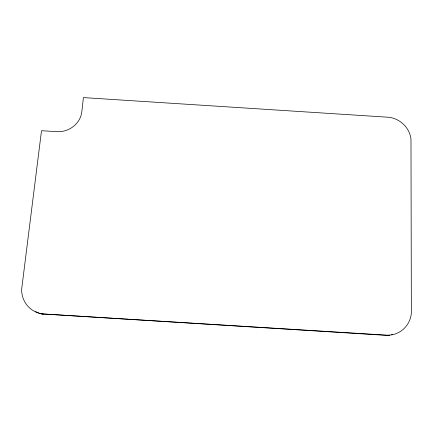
<?xml version="1.0" encoding="UTF-8"?>
<svg xmlns="http://www.w3.org/2000/svg" width="433" height="433" viewBox="0 0 433 433"><rect width="100%" height="100%" fill="white"/><g stroke="black" fill="none" stroke-linecap="round" stroke-linejoin="round"><path stroke-width="0.65" d="M386.934 335.407L388.412 335.234A26.532 25.076 51.4 0 0 411.35 313.384L410.982 139.101A24.605 22.825 27.2 0 0 389.565 117.316L83.407 97.593L81.821 111.725A22.852 21.13 -17.3 0 1 56.701 131.67L41.508 130.696L21.65 289.271A26.684 25.266 -42.1 0 0 41.952 313.898L386.934 335.407A26.316 24.881 51.5 0 0 389.803 335.104M41.952 313.898L388.412 335.234M392.601 334.471A26.316 24.881 51.5 0 1 391.497 334.763M43.311 314.244A26.462 25.071 -42.2 0 1 35.679 311.608"/></g></svg>
